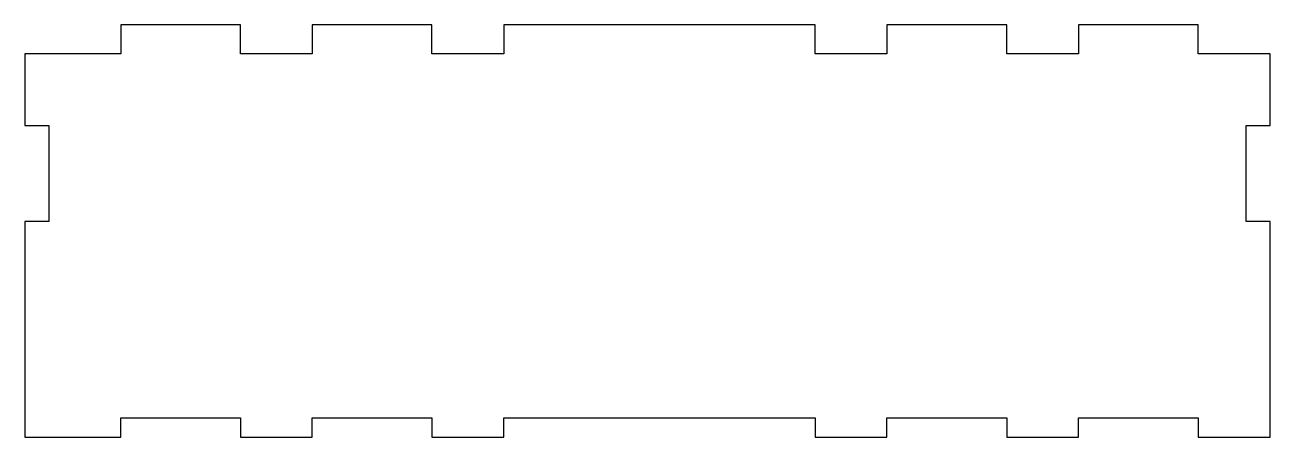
# Model space of a CAD drawing. Header units: millimetres. Extents: x -110 to 150, y -30 to 56.
import ezdxf

# ---------------------------------------------------------------- set-up
doc = ezdxf.new("R2010")
doc.units = ezdxf.units.MM
doc.layers.get('0').update_dxf_attribs({"linetype": 'CONTINUOUS'})

msp = doc.modelspace()

# ---------------------------------------------------------------- linework, layer by layer
msp.add_lwpolyline([(-110, 15), (-110, -30), (-90, -30), (-90, -26), (-65, -26), (-65, -30), (-50, -30), (-50, -26), (-25, -26), (-25, -30), (-10, -30), (-10, -26), (55, -26), (55, -30), (70, -30), (70, -26), (95, -26), (95, -30), (110, -30), (110, -26), (135, -26), (135, -30), (150, -30), (150, 15), (145, 15), (145, 35), (150, 35), (150, 50), (135, 50), (135, 56), (110, 56), (110, 50), (95, 50), (95, 56), (70, 56), (70, 50), (55, 50), (55, 56), (-10, 56), (-10, 50), (-25, 50), (-25, 56), (-50, 56), (-50, 50), (-65, 50), (-65, 56), (-90, 56), (-90, 50), (-110, 50), (-110, 35), (-105, 35), (-105, 15)], close=True)

doc.saveas('drawing.dxf')
